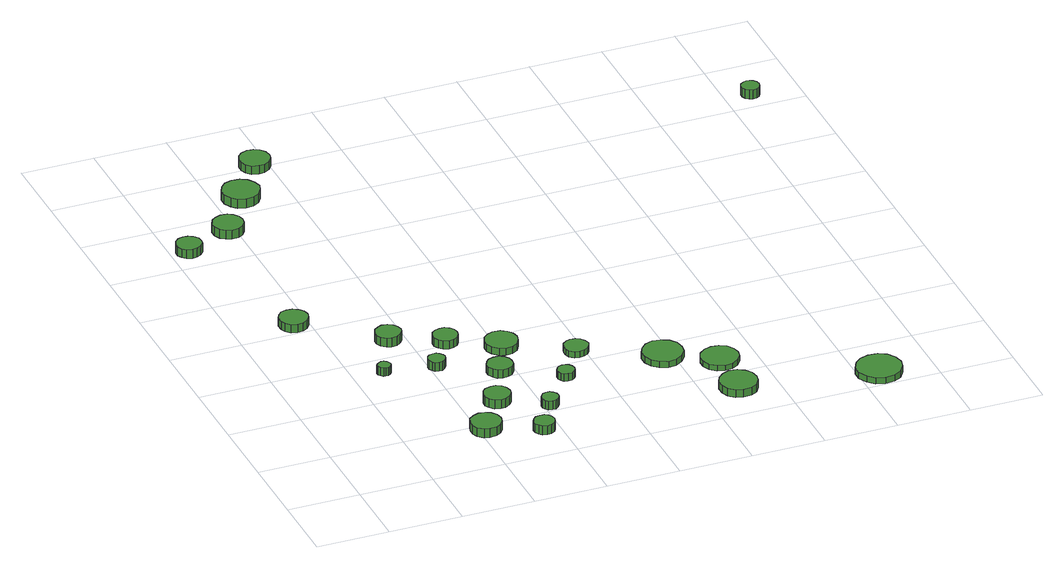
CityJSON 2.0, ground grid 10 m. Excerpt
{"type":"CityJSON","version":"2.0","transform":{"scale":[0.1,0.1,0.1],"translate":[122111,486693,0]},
"CityObjects":{
"tree1":{"type":"SolitaryVegetationObject","attributes":{"function":"something"},"geometry":[{"type":"MultiSurface","lod":"1","boundaries":[[[0,1,2,3,4,5,6,7,8,9,10,11,12,13,14]],[[15,16,17,18,19,20,21,22,23,24,25,26,27,28,29]],[[0,29,28,1]],[[1,28,27,2]],[[2,27,26,3]],[[3,26,25,4]],[[4,25,24,5]],[[5,24,23,6]],[[6,23,22,7]],[[7,22,21,8]],[[8,21,20,9]],[[9,20,19,10]],[[10,19,18,11]],[[11,18,17,12]],[[12,17,16,13]],[[13,16,15,14]],[[14,15,29,0]]]}]},
"tree2":{"type":"SolitaryVegetationObject","attributes":{"function":"something"},"geometry":[{"type":"MultiSurface","lod":"1","boundaries":[[[30,31,32,33,34,35,36,37,38,39,40,41,42,43,44]],[[45,46,47,48,49,50,51,52,53,54,55,56,57,58,59]],[[30,59,58,31]],[[31,58,57,32]],[[32,57,56,33]],[[33,56,55,34]],[[34,55,54,35]],[[35,54,53,36]],[[36,53,52,37]],[[37,52,51,38]],[[38,51,50,39]],[[39,50,49,40]],[[40,49,48,41]],[[41,48,47,42]],[[42,47,46,43]],[[43,46,45,44]],[[44,45,59,30]]]}]},
"tree3":{"type":"SolitaryVegetationObject","attributes":{"function":"something"},"geometry":[{"type":"MultiSurface","lod":"1","boundaries":[[[60,61,62,63,64,65,66,67,68,69,70,71,72,73,74]],[[75,76,77,78,79,80,81,82,83,84,85,86,87,88,89]],[[60,89,88,61]],[[61,88,87,62]],[[62,87,86,63]],[[63,86,85,64]],[[64,85,84,65]],[[65,84,83,66]],[[66,83,82,67]],[[67,82,81,68]],[[68,81,80,69]],[[69,80,79,70]],[[70,79,78,71]],[[71,78,77,72]],[[72,77,76,73]],[[73,76,75,74]],[[74,75,89,60]]]}]},
"tree4":{"type":"SolitaryVegetationObject","attributes":{"function":"something"},"geometry":[{"type":"MultiSurface","lod":"1","boundaries":[[[90,91,92,93,94,95,96,97,98,99,100,101,102,103,104]],[[105,106,107,108,109,110,111,112,113,114,115,116,117,118,119]],[[90,119,118,91]],[[91,118,117,92]],[[92,117,116,93]],[[93,116,115,94]],[[94,115,114,95]],[[95,114,113,96]],[[96,113,112,97]],[[97,112,111,98]],[[98,111,110,99]],[[99,110,109,100]],[[100,109,108,101]],[[101,108,107,102]],[[102,107,106,103]],[[103,106,105,104]],[[104,105,119,90]]]}]},
"tree5":{"type":"SolitaryVegetationObject","attributes":{"function":"something"},"geometry":[{"type":"MultiSurface","lod":"1","boundaries":[[[120,121,122,123,124,125,126,127,128,129,130,131,132,133,134]],[[135,136,137,138,139,140,141,142,143,144,145,146,147,148,149]],[[120,149,148,121]],[[121,148,147,122]],[[122,147,146,123]],[[123,146,145,124]],[[124,145,144,125]],[[125,144,143,126]],[[126,143,142,127]],[[127,142,141,128]],[[128,141,140,129]],[[129,140,139,130]],[[130,139,138,131]],[[131,138,137,132]],[[132,137,136,133]],[[133,136,135,134]],[[134,135,149,120]]]}]},
"tree6":{"type":"SolitaryVegetationObject","attributes":{"function":"something"},"geometry":[{"type":"MultiSurface","lod":"1","boundaries":[[[150,151,152,153,154,155,156,157,158,159,160,161,162,163,164]],[[165,166,167,168,169,170,171,172,173,174,175,176,177,178,179]],[[150,179,178,151]],[[151,178,177,152]],[[152,177,176,153]],[[153,176,175,154]],[[154,175,174,155]],[[155,174,173,156]],[[156,173,172,157]],[[157,172,171,158]],[[158,171,170,159]],[[159,170,169,160]],[[160,169,168,161]],[[161,168,167,162]],[[162,167,166,163]],[[163,166,165,164]],[[164,165,179,150]]]}]},
"tree7":{"type":"SolitaryVegetationObject","attributes":{"function":"something"},"geometry":[{"type":"MultiSurface","lod":"1","boundaries":[[[180,181,182,183,184,185,186,187,188,189,190,191,192,193,194]],[[195,196,197,198,199,200,201,202,203,204,205,206,207,208,209]],[[180,209,208,181]],[[181,208,207,182]],[[182,207,206,183]],[[183,206,205,184]],[[184,205,204,185]],[[185,204,203,186]],[[186,203,202,187]],[[187,202,201,188]],[[188,201,200,189]],[[189,200,199,190]],[[190,199,198,191]],[[191,198,197,192]],[[192,197,196,193]],[[193,196,195,194]],[[194,195,209,180]]]}]},
"tree8":{"type":"SolitaryVegetationObject","attributes":{"function":"something"},"geometry":[{"type":"MultiSurface","lod":"1","boundaries":[[[210,211,212,213,214,215,216,217,218,219,220,221,222,223,224]],[[225,226,227,228,229,230,231,232,233,234,235,236,237,238,239]],[[210,239,238,211]],[[211,238,237,212]],[[212,237,236,213]],[[213,236,235,214]],[[214,235,234,215]],[[215,234,233,216]],[[216,233,232,217]],[[217,232,231,218]],[[218,231,230,219]],[[219,230,229,220]],[[220,229,228,221]],[[221,228,227,222]],[[222,227,226,223]],[[223,226,225,224]],[[224,225,239,210]]]}]},
"tree9":{"type":"SolitaryVegetationObject","attributes":{"function":"something"},"geometry":[{"type":"MultiSurface","lod":"1","boundaries":[[[240,241,242,243,244,245,246,247,248,249,250,251,252,253,254]],[[255,256,257,258,259,260,261,262,263,264,265,266,267,268,269]],[[240,269,268,241]],[[241,268,267,242]],[[242,267,266,243]],[[243,266,265,244]],[[244,265,264,245]],[[245,264,263,246]],[[246,263,262,247]],[[247,262,261,248]],[[248,261,260,249]],[[249,260,259,250]],[[250,259,258,251]],[[251,258,257,252]],[[252,257,256,253]],[[253,256,255,254]],[[254,255,269,240]]]}]},
"tree10":{"type":"SolitaryVegetationObject","attributes":{"function":"something"},"geometry":[{"type":"MultiSurface","lod":"1","boundaries":[[[270,271,272,273,274,275,276,277,278,279,280,281,282,283,284]],[[285,286,287,288,289,290,291,292,293,294,295,296,297,298,299]],[[270,299,298,271]],[[271,298,297,272]],[[272,297,296,273]],[[273,296,295,274]],[[274,295,294,275]],[[275,294,293,276]],[[276,293,292,277]],[[277,292,291,278]],[[278,291,290,279]],[[279,290,289,280]],[[280,289,288,281]],[[281,288,287,282]],[[282,287,286,283]],[[283,286,285,284]],[[284,285,299,270]]]}]},
"tree11":{"type":"SolitaryVegetationObject","attributes":{"function":"something"},"geometry":[{"type":"MultiSurface","lod":"1","boundaries":[[[300,301,302,303,304,305,306,307,308,309,310,311,312,313,314]],[[315,316,317,318,319,320,321,322,323,324,325,326,327,328,329]],[[300,329,328,301]],[[301,328,327,302]],[[302,327,326,303]],[[303,326,325,304]],[[304,325,324,305]],[[305,324,323,306]],[[306,323,322,307]],[[307,322,321,308]],[[308,321,320,309]],[[309,320,319,310]],[[310,319,318,311]],[[311,318,317,312]],[[312,317,316,313]],[[313,316,315,314]],[[314,315,329,300]]]}]},
"tree12":{"type":"SolitaryVegetationObject","attributes":{"function":"something"},"geometry":[{"type":"MultiSurface","lod":"1","boundaries":[[[330,331,332,333,334,335,336,337,338,339,340,341,342,343,344]],[[345,346,347,348,349,350,351,352,353,354,355,356,357,358,359]],[[330,359,358,331]],[[331,358,357,332]],[[332,357,356,333]],[[333,356,355,334]],[[334,355,354,335]],[[335,354,353,336]],[[336,353,352,337]],[[337,352,351,338]],[[338,351,350,339]],[[339,350,349,340]],[[340,349,348,341]],[[341,348,347,342]],[[342,347,346,343]],[[343,346,345,344]],[[344,345,359,330]]]}]},
"tree13":{"type":"SolitaryVegetationObject","attributes":{"function":"something"},"geometry":[{"type":"MultiSurface","lod":"1","boundaries":[[[360,361,362,363,364,365,366,367,368,369,370,371,372,373,374]],[[375,376,377,378,379,380,381,382,383,384,385,386,387,388,389]],[[360,389,388,361]],[[361,388,387,362]],[[362,387,386,363]],[[363,386,385,364]],[[364,385,384,365]],[[365,384,383,366]],[[366,383,382,367]],[[367,382,381,368]],[[368,381,380,369]],[[369,380,379,370]],[[370,379,378,371]],[[371,378,377,372]],[[372,377,376,373]],[[373,376,375,374]],[[374,375,389,360]]]}]},
"tree14":{"type":"SolitaryVegetationObject","attributes":{"function":"something"},"geometry":[{"type":"MultiSurface","lod":"1","boundaries":[[[390,391,392,393,394,395,396,397,398,399,400,401,402,403,404]],[[405,406,407,408,409,410,411,412,413,414,415,416,417,418,419]],[[390,419,418,391]],[[391,418,417,392]],[[392,417,416,393]],[[393,416,415,394]],[[394,415,414,395]],[[395,414,413,396]],[[396,413,412,397]],[[397,412,411,398]],[[398,411,410,399]],[[399,410,409,400]],[[400,409,408,401]],[[401,408,407,402]],[[402,407,406,403]],[[403,406,405,404]],[[404,405,419,390]]]}]},
"tree15":{"type":"SolitaryVegetationObject","attributes":{"function":"something"},"geometry":[{"type":"MultiSurface","lod":"1","boundaries":[[[420,421,422,423,424,425,426,427,428,429,430,431,432,433,434]],[[435,436,437,438,439,440,441,442,443,444,445,446,447,448,449]],[[420,449,448,421]],[[421,448,447,422]],[[422,447,446,423]],[[423,446,445,424]],[[424,445,444,425]],[[425,444,443,426]],[[426,443,442,427]],[[427,442,441,428]],[[428,441,440,429]],[[429,440,439,430]],[[430,439,438,431]],[[431,438,437,432]],[[432,437,436,433]],[[433,436,435,434]],[[434,435,449,420]]]}]},
"tree16":{"type":"SolitaryVegetationObject","attributes":{"function":"something"},"geometry":[{"type":"MultiSurface","lod":"1","boundaries":[[[450,451,452,453,454,455,456,457,458,459,460,461,462,463,464]],[[465,466,467,468,469,470,471,472,473,474,475,476,477,478,479]],[[450,479,478,451]],[[451,478,477,452]],[[452,477,476,453]],[[453,476,475,454]],[[454,475,474,455]],[[455,474,473,456]],[[456,473,472,457]],[[457,472,471,458]],[[458,471,470,459]],[[459,470,469,460]],[[460,469,468,461]],[[461,468,467,462]],[[462,467,466,463]],[[463,466,465,464]],[[464,465,479,450]]]}]},
"tree17":{"type":"SolitaryVegetationObject","attributes":{"function":"something"},"geometry":[{"type":"MultiSurface","lod":"1","boundaries":[[[480,481,482,483,484,485,486,487,488,489,490,491,492,493,494]],[[495,496,497,498,499,500,501,502,503,504,505,506,507,508,509]],[[480,509,508,481]],[[481,508,507,482]],[[482,507,506,483]],[[483,506,505,484]],[[484,505,504,485]],[[485,504,503,486]],[[486,503,502,487]],[[487,502,501,488]],[[488,501,500,489]],[[489,500,499,490]],[[490,499,498,491]],[[491,498,497,492]],[[492,497,496,493]],[[493,496,495,494]],[[494,495,509,480]]]}]},
"tree18":{"type":"SolitaryVegetationObject","attributes":{"function":"something"},"geometry":[{"type":"MultiSurface","lod":"1","boundaries":[[[510,511,512,513,514,515,516,517,518,519,520,521,522,523,524]],[[525,526,527,528,529,530,531,532,533,534,535,536,537,538,539]],[[510,539,538,511]],[[511,538,537,512]],[[512,537,536,513]],[[513,536,535,514]],[[514,535,534,515]],[[515,534,533,516]],[[516,533,532,517]],[[517,532,531,518]],[[518,531,530,519]],[[519,530,529,520]],[[520,529,528,521]],[[521,528,527,522]],[[522,527,526,523]],[[523,526,525,524]],[[524,525,539,510]]]}]},
"tree19":{"type":"SolitaryVegetationObject","attributes":{"function":"something"},"geometry":[{"type":"MultiSurface","lod":"1","boundaries":[[[540,541,542,543,544,545,546,547,548,549,550,551,552,553,554]],[[555,556,557,558,559,560,561,562,563,564,565,566,567,568,569]],[[540,569,568,541]],[[541,568,567,542]],[[542,567,566,543]],[[543,566,565,544]],[[544,565,564,545]],[[545,564,563,546]],[[546,563,562,547]],[[547,562,561,548]],[[548,561,560,549]],[[549,560,559,550]],[[550,559,558,551]],[[551,558,557,552]],[[552,557,556,553]],[[553,556,555,554]],[[554,555,569,540]]]}]},
"tree20":{"type":"SolitaryVegetationObject","attributes":{"function":"something"},"geometry":[{"type":"MultiSurface","lod":"1","boundaries":[[[570,571,572,573,574,575,576,577,578,579,580,581,582,583,584]],[[585,586,587,588,589,590,591,592,593,594,595,596,597,598,599]],[[570,599,598,571]],[[571,598,597,572]],[[572,597,596,573]],[[573,596,595,574]],[[574,595,594,575]],[[575,594,593,576]],[[576,593,592,577]],[[577,592,591,578]],[[578,591,590,579]],[[579,590,589,580]],[[580,589,588,581]],[[581,588,587,582]],[[582,587,586,583]],[[583,586,585,584]],[[584,585,599,570]]]}]},
"tree21":{"type":"SolitaryVegetationObject","attributes":{"function":"something"},"geometry":[{"type":"MultiSurface","lod":"1","boundaries":[[[600,601,602,603,604,605,606,607,608,609,610,611,612,613,614]],[[615,616,617,618,619,620,621,622,623,624,625,626,627,628,629]],[[600,629,628,601]],[[601,628,627,602]],[[602,627,626,603]],[[603,626,625,604]],[[604,625,624,605]],[[605,624,623,606]],[[606,623,622,607]],[[607,622,621,608]],[[608,621,620,609]],[[609,620,619,610]],[[610,619,618,611]],[[611,618,617,612]],[[612,617,616,613]],[[613,616,615,614]],[[614,615,629,600]]]}]},
"tree22":{"type":"SolitaryVegetationObject","attributes":{"function":"something"},"geometry":[{"type":"MultiSurface","lod":"1","boundaries":[[[630,631,632,633,634,635,636,637,638,639,640,641,642,643,644]],[[645,646,647,648,649,650,651,652,653,654,655,656,657,658,659]],[[630,659,658,631]],[[631,658,657,632]],[[632,657,656,633]],[[633,656,655,634]],[[634,655,654,635]],[[635,654,653,636]],[[636,653,652,637]],[[637,652,651,638]],[[638,651,650,639]],[[639,650,649,640]],[[640,649,648,641]],[[641,648,647,642]],[[642,647,646,643]],[[643,646,645,644]],[[644,645,659,630]]]}]}
},
"vertices":[
[97,414,17],[95,422,17],[90,428,17],[83,432,17],[75,433,17],[67,431,17],[61,425,17],[58,418,17],[58,409,17],[61,402,17],[67,396,17],[75,394,17],[83,395,17],[90,399,17],[95,406,17],[95,406,5],[90,399,5],[83,395,5],[75,394,5],[67,396,5],[61,402,5],[58,409,5],[58,418,5],[61,425,5],[67,431,5],[75,433,5],[83,432,5],[90,428,5],[95,422,5],[97,414,5],
[39,632,18],[38,639,18],[33,645,18],[27,648,18],[20,649,18],[13,647,18],[8,642,18],[5,636,18],[5,628,18],[8,622,18],[13,617,18],[20,615,18],[27,616,18],[33,619,18],[38,625,18],[38,625,5],[33,619,5],[27,616,5],[20,615,5],[13,617,5],[8,622,5],[5,628,5],[5,636,5],[8,642,5],[13,647,5],[20,649,5],[27,648,5],[33,645,5],[38,639,5],[39,632,5],
[149,262,16],[148,265,16],[146,268,16],[143,270,16],[139,271,16],[136,269,16],[133,267,16],[131,264,16],[131,260,16],[133,257,16],[136,254,16],[139,253,16],[143,253,16],[146,255,16],[148,258,16],[148,258,4],[146,255,4],[143,253,4],[139,253,4],[136,254,4],[133,257,4],[131,260,4],[131,264,4],[133,267,4],[136,269,4],[139,271,4],[143,270,4],[146,268,4],[148,265,4],[149,262,4],
[229,84,16],[227,93,16],[222,100,16],[215,104,16],[206,105,16],[198,102,16],[191,97,16],[188,89,16],[188,80,16],[191,72,16],[198,66,16],[206,64,16],[215,65,16],[222,69,16],[227,76,16],[227,76,3],[222,69,3],[215,65,3],[206,64,3],[198,66,3],[191,72,3],[188,80,3],[188,89,3],[191,97,3],[198,102,3],[206,105,3],[215,104,3],[222,100,3],[227,93,3],[229,84,3],
[195,339,14],[193,346,14],[189,352,14],[183,356,14],[175,357,14],[169,354,14],[163,350,14],[160,343,14],[160,336,14],[163,329,14],[169,324,14],[175,322,14],[183,323,14],[189,327,14],[193,332,14],[193,332,1],[189,327,1],[183,323,1],[175,322,1],[169,324,1],[163,329,1],[160,336,1],[160,343,1],[163,350,1],[169,354,1],[175,357,1],[183,356,1],[189,352,1],[193,346,1],[195,339,1],
[221,254,15],[220,258,15],[217,262,15],[213,265,15],[208,265,15],[203,264,15],[200,261,15],[198,256,15],[198,251,15],[200,247,15],[203,243,15],[208,242,15],[213,242,15],[217,245,15],[220,249,15],[220,249,2],[217,245,2],[213,242,2],[208,242,2],[203,243,2],[200,247,2],[198,251,2],[198,256,2],[200,261,2],[203,264,2],[208,265,2],[213,265,2],[217,262,2],[220,258,2],[221,254,2],
[108,661,18],[106,669,18],[101,676,18],[94,680,18],[85,681,18],[77,678,18],[71,673,18],[67,665,18],[67,656,18],[71,648,18],[77,643,18],[85,640,18],[94,641,18],[101,645,18],[106,652,18],[106,652,5],[101,645,5],[94,641,5],[85,640,5],[77,643,5],[71,648,5],[67,656,5],[67,665,5],[71,673,5],[77,678,5],[85,681,5],[94,680,5],[101,676,5],[106,669,5],[108,661,5],
[266,144,15],[264,152,15],[260,158,15],[253,162,15],[246,162,15],[238,160,15],[233,155,15],[230,148,15],[230,140,15],[233,134,15],[238,129,15],[246,126,15],[253,127,15],[260,131,15],[264,137,15],[264,137,2],[260,131,2],[253,127,2],[246,126,2],[238,129,2],[233,134,2],[230,140,2],[230,148,2],[233,155,2],[238,160,2],[246,162,2],[253,162,2],[260,158,2],[264,152,2],[266,144,2],
[292,58,15],[291,64,15],[288,69,15],[283,72,15],[277,72,15],[271,71,15],[267,67,15],[264,61,15],[264,55,15],[267,50,15],[271,46,15],[277,44,15],[283,45,15],[288,48,15],[291,53,15],[291,53,2],[288,48,2],[283,45,2],[277,44,2],[271,46,2],[267,50,2],[264,55,2],[264,61,2],[267,67,2],[271,71,2],[277,72,2],[283,72,2],[288,69,2],[291,64,2],[292,58,2],
[259,307,13],[258,314,13],[254,319,13],[248,323,13],[241,323,13],[234,321,13],[229,317,13],[226,310,13],[226,303,13],[229,297,13],[234,292,13],[241,290,13],[248,291,13],[254,294,13],[258,300,13],[258,300,1],[254,294,1],[248,291,1],[241,290,1],[234,292,1],[229,297,1],[226,303,1],[226,310,1],[229,317,1],[234,321,1],[241,323,1],[248,323,1],[254,319,1],[258,314,1],[259,307,1],
[319,110,15],[318,115,15],[315,119,15],[311,122,15],[306,122,15],[301,121,15],[298,117,15],[296,113,15],[296,108,15],[298,104,15],[301,100,15],[306,99,15],[311,99,15],[315,102,15],[318,106,15],[318,106,2],[315,102,2],[311,99,2],[306,99,2],[301,100,2],[298,104,2],[296,108,2],[296,113,2],[298,117,2],[301,121,2],[306,122,2],[311,122,2],[315,119,2],[318,115,2],[319,110,2],
[297,214,13],[296,221,13],[292,227,13],[285,231,13],[278,231,13],[271,229,13],[266,224,13],[263,218,13],[263,211,13],[266,204,13],[271,199,13],[278,197,13],[285,198,13],[292,201,13],[296,207,13],[296,207,1],[292,201,1],[285,198,1],[278,197,1],[271,199,1],[266,204,1],[263,211,1],[263,218,1],[266,224,1],[271,229,1],[278,231,1],[285,231,1],[292,227,1],[296,221,1],[297,214,1],
[158,727,20],[155,737,20],[149,746,20],[140,751,20],[129,752,20],[119,749,20],[112,742,20],[107,732,20],[107,722,20],[112,712,20],[119,705,20],[129,702,20],[140,703,20],[149,708,20],[155,717,20],[155,717,7],[149,708,7],[140,703,7],[129,702,7],[119,705,7],[112,712,7],[107,722,7],[107,732,7],[112,742,7],[119,749,7],[129,752,7],[140,751,7],[149,746,7],[155,737,7],[158,727,7],
[327,271,11],[325,280,11],[320,287,11],[312,292,11],[302,293,11],[294,290,11],[287,284,11],[283,275,11],[283,266,11],[287,258,11],[294,251,11],[302,248,11],[312,249,11],[320,254,11],[325,262,11],[325,262,1],[320,254,1],[312,249,1],[302,248,1],[294,251,1],[287,258,1],[283,266,1],[283,275,1],[287,284,1],[294,290,1],[302,293,1],[312,292,1],[320,287,1],[325,280,1],[327,271,1],
[365,170,12],[364,175,12],[361,179,12],[357,181,12],[352,182,12],[347,180,12],[344,177,12],[342,173,12],[342,168,12],[344,163,12],[347,160,12],[352,159,12],[357,159,12],[361,162,12],[364,165,12],[364,165,1],[361,162,1],[357,159,1],[352,159,1],[347,160,1],[344,163,1],[342,168,1],[342,173,1],[344,177,1],[347,180,1],[352,182,1],[357,181,1],[361,179,1],[364,175,1],[365,170,1],
[198,791,21],[196,800,21],[191,807,21],[183,811,21],[175,812,21],[166,809,21],[160,803,21],[157,796,21],[157,787,21],[160,779,21],[166,773,21],[175,771,21],[183,771,21],[191,776,21],[196,783,21],[196,783,9],[191,776,9],[183,771,9],[175,771,9],[166,773,9],[160,779,9],[157,787,9],[157,796,9],[160,803,9],[166,809,9],[175,812,9],[183,811,9],[191,807,9],[196,800,9],[198,791,9],
[406,223,10],[404,230,10],[400,236,10],[394,239,10],[387,240,10],[381,238,10],[375,233,10],[373,227,10],[373,220,10],[375,214,10],[381,209,10],[387,207,10],[394,208,10],[400,211,10],[404,217,10],[404,217,1],[400,211,1],[394,208,1],[387,207,1],[381,209,1],[375,214,1],[373,220,1],[373,227,1],[375,233,1],[381,238,1],[387,240,1],[394,239,1],[400,236,1],[404,230,1],[406,223,1],
[513,169,10],[511,181,10],[504,190,10],[494,195,10],[483,197,10],[472,193,10],[464,185,10],[459,175,10],[459,164,10],[464,153,10],[472,146,10],[483,142,10],[494,143,10],[504,149,10],[511,158,10],[511,158,1],[504,149,1],[494,143,1],[483,142,1],[472,146,1],[464,153,1],[459,164,1],[459,175,1],[464,185,1],[472,193,1],[483,197,1],[494,195,1],[504,190,1],[511,181,1],[513,169,1],
[573,64,11],[571,75,11],[565,83,11],[556,89,11],[545,90,11],[535,86,11],[527,79,11],[523,70,11],[523,59,11],[527,49,11],[535,42,11],[545,39,11],[556,40,11],[565,45,11],[571,54,11],[571,54,0],[565,45,0],[556,40,0],[545,39,0],[535,42,0],[527,49,0],[523,59,0],[523,70,0],[527,79,0],[535,86,0],[545,90,0],[556,89,0],[565,83,0],[571,75,0],[573,64,0],
[575,132,9],[573,142,9],[567,151,9],[558,156,9],[547,157,9],[537,154,9],[529,147,9],[525,137,9],[525,127,9],[529,117,9],[537,110,9],[547,107,9],[558,108,9],[567,114,9],[573,122,9],[573,122,1],[567,114,1],[558,108,1],[547,107,1],[537,110,1],[529,117,1],[525,127,1],[525,137,1],[529,147,1],[537,154,1],[547,157,1],[558,156,1],[567,151,1],[573,142,1],[575,132,1],
[759,32,9],[756,44,9],[749,55,9],[738,61,9],[725,62,9],[713,58,9],[704,50,9],[698,38,9],[698,26,9],[704,14,9],[713,6,9],[725,2,9],[738,3,9],[749,9,9],[756,20,9],[756,20,0],[749,9,0],[738,3,0],[725,2,0],[713,6,0],[704,14,0],[698,26,0],[698,38,0],[704,50,0],[713,58,0],[725,62,0],[738,61,0],[749,55,0],[756,44,0],[759,32,0],
[841,715,24],[840,720,24],[837,724,24],[833,726,24],[828,727,24],[823,725,24],[819,722,24],[817,717,24],[817,712,24],[819,707,24],[823,704,24],[828,702,24],[833,703,24],[837,705,24],[840,710,24],[840,710,11],[837,705,11],[833,703,11],[828,702,11],[823,704,11],[819,707,11],[817,712,11],[817,717,11],[819,722,11],[823,725,11],[828,727,11],[833,726,11],[837,724,11],[840,720,11],[841,715,11]
]}
